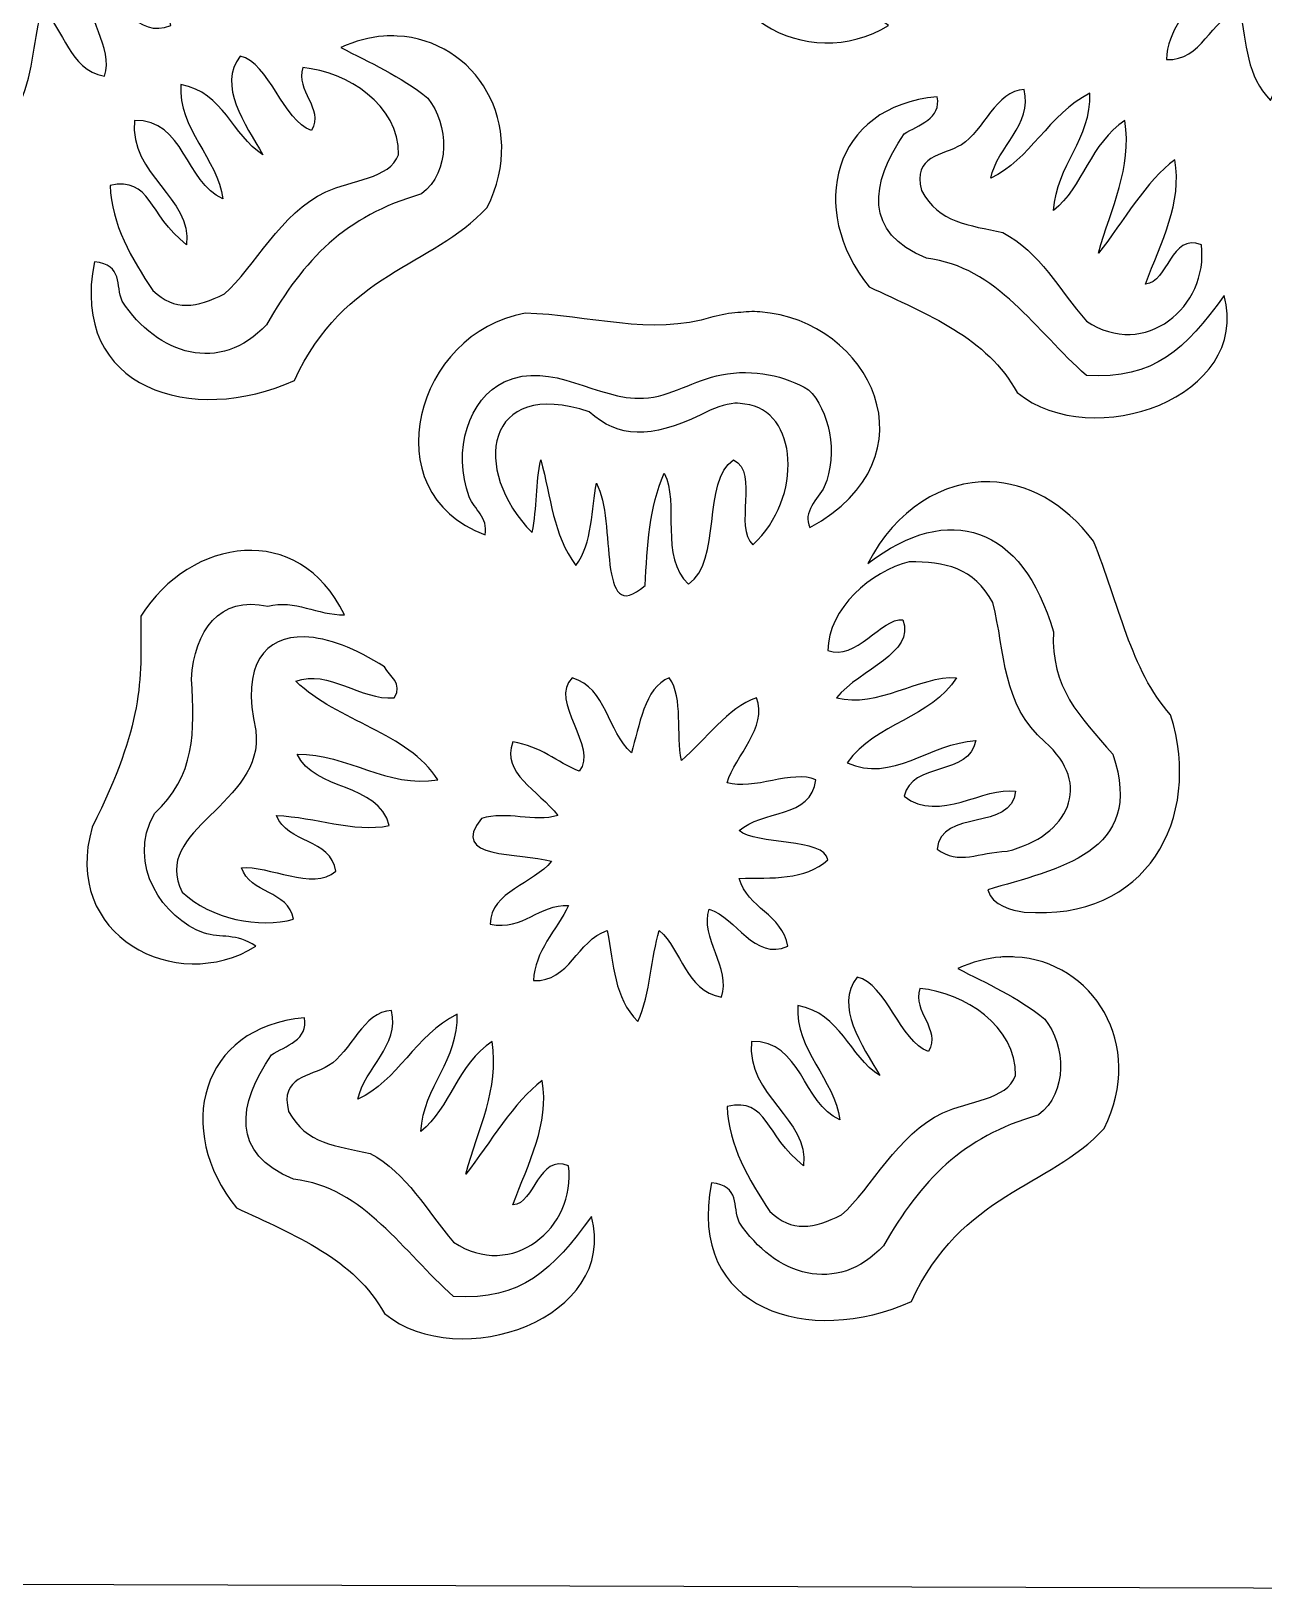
# Model space of a CAD drawing. Header units: centimetres. Extents: x 0.61 to 6.5, y -2.57 to 5.65.
# Drawn here: x 3.664 to 5.091, y -2.573 to -0.768 of the extents above; entities that cross this region are included whole.
import ezdxf

# ---------------------------------------------------------------- set-up
doc = ezdxf.new("R2010")
doc.units = ezdxf.units.CM
doc.header["$MEASUREMENT"] = 0
doc.layers.add('Layer 1', color=7, linetype='Continuous')

msp = doc.modelspace()

# ---------------------------------------------------------------- linework, layer by layer
at = {"layer": 'Layer 1', "color": 253}
for points, knots in [([(0.98792, 5.64961), (0.78502, 5.64961), (0.60758, 5.498), (0.60758, 5.29573), (0.60758, 5.29573), (0.60758, 5.29573), (0.61171, 5.29904), (0.61171, 5.29904), (0.61171, 5.29904), (0.61171, 5.29904), (0.61171, -2.19776), (0.61171, -2.19776), (0.61171, -2.19776), (0.61171, -2.19776), (0.61998, -2.19859), (0.61998, -2.19859), (0.61998, -2.19859), (0.62344, -2.39788), (0.78718, -2.55826), (0.98791, -2.55826), (0.98791, -2.55826), (0.98791, -2.55826), (6.13488, -2.57314), (6.13488, -2.57314), (6.13488, -2.57314), (6.3582, -2.55464), (6.46713, -2.41493), (6.50116, -2.20603), (6.50116, -2.20603), (6.50116, -2.20603), (6.50034, 5.27754), (6.50034, 5.27754), (6.50034, 5.27754), (6.48745, 5.50493), (6.34686, 5.61536), (6.13406, 5.64961), (6.13406, 5.64961), (6.13406, 5.64961), (0.98791, 5.64961), (0.98791, 5.64961), (0.98791, 5.64961), (0.98791, 5.64961), (0.98792, 5.64961), (0.98792, 5.64961)], [0, 0, 0, 0, 0.0833333, 0.0833333, 0.0833333, 0.0833333, 0.1666667, 0.1666667, 0.1666667, 0.1666667, 0.25, 0.25, 0.25, 0.25, 0.3333333, 0.3333333, 0.3333333, 0.3333333, 0.4166667, 0.4166667, 0.4166667, 0.4166667, 0.5, 0.5, 0.5, 0.5, 0.5833333, 0.5833333, 0.5833333, 0.5833333, 0.6666667, 0.6666667, 0.6666667, 0.6666667, 0.75, 0.75, 0.75, 0.75, 0.8333333, 0.8333333, 0.8333333, 0.8333333, 1, 1, 1, 1]), ([(4.64248, -0.30351), (4.68768, -0.30091), (4.7328, -0.32364), (4.75906, -0.37792), (4.75906, -0.37792), (4.72785, -0.37865), (4.7015, -0.35979), (4.67059, -0.368), (4.67059, -0.368), (4.61405, -0.35563), (4.58545, -0.39621), (4.58212, -0.45234), (4.58212, -0.45234), (4.58595, -0.51327), (4.58655, -0.56466), (4.53913, -0.60778), (4.53913, -0.60778), (4.50599, -0.66706), (4.55, -0.72983), (4.59618, -0.74586), (4.59618, -0.74586), (4.6163, -0.75286), (4.63416, -0.74558), (4.65654, -0.76157), (4.65654, -0.76157), (4.56393, -0.81884), (4.43043, -0.74887), (4.4672, -0.62349), (4.4672, -0.62349), (4.52717, -0.50271), (4.52387, -0.4573), (4.52342, -0.37958), (4.52342, -0.37958), (4.55202, -0.33402), (4.59729, -0.30611), (4.64248, -0.30351)], [0, 0, 0, 0, 0.1, 0.1, 0.1, 0.1, 0.2, 0.2, 0.2, 0.2, 0.3, 0.3, 0.3, 0.3, 0.4, 0.4, 0.4, 0.4, 0.5, 0.5, 0.5, 0.5, 0.6, 0.6, 0.6, 0.6, 0.7, 0.7, 0.7, 0.7, 0.8, 0.8, 0.8, 0.8, 1, 1, 1, 1]), ([(3.57588, -0.45068), (3.61592, -0.46272), (3.61691, -0.51332), (3.6445, -0.5375), (3.6445, -0.5375), (3.65375, -0.5075), (3.65919, -0.46214), (3.68832, -0.45068), (3.68832, -0.45068), (3.70503, -0.47471), (3.69583, -0.51605), (3.70238, -0.54659), (3.70238, -0.54659), (3.73051, -0.52217), (3.75574, -0.4859), (3.7892, -0.47383), (3.7892, -0.47383), (3.80243, -0.50887), (3.76491, -0.54034), (3.7553, -0.57222), (3.7553, -0.57222), (3.78501, -0.58177), (3.8318, -0.55681), (3.85783, -0.56891), (3.85783, -0.56891), (3.85369, -0.61339), (3.79467, -0.60381), (3.76936, -0.62761), (3.76936, -0.62761), (3.78776, -0.64442), (3.86878, -0.63596), (3.87189, -0.66151), (3.87189, -0.66151), (3.84548, -0.68555), (3.80717, -0.68204), (3.76936, -0.68301), (3.76936, -0.68301), (3.77905, -0.71814), (3.81888, -0.72349), (3.82558, -0.76156), (3.82558, -0.76156), (3.78613, -0.77834), (3.76638, -0.7286), (3.73463, -0.71857), (3.73463, -0.71857), (3.72319, -0.75114), (3.76063, -0.7871), (3.74869, -0.82027), (3.74869, -0.82027), (3.70664, -0.81218), (3.70345, -0.76649), (3.67676, -0.74338), (3.67676, -0.74338), (3.66727, -0.7734), (3.66666, -0.8162), (3.65196, -0.84839), (3.65196, -0.84839), (3.62397, -0.82057), (3.62432, -0.78359), (3.61641, -0.74338), (3.61641, -0.74338), (3.58155, -0.75462), (3.57269, -0.80301), (3.53125, -0.80126), (3.53125, -0.80126), (3.53186, -0.76765), (3.55838, -0.74208), (3.57176, -0.71444), (3.57176, -0.71444), (3.53707, -0.71247), (3.5204, -0.7435), (3.48081, -0.73594), (3.48081, -0.73594), (3.48213, -0.69754), (3.53133, -0.68921), (3.55191, -0.66318), (3.55191, -0.66318), (3.51497, -0.65279), (3.43194, -0.66114), (3.47088, -0.61357), (3.47088, -0.61357), (3.4997, -0.6047), (3.53193, -0.61823), (3.55935, -0.61026), (3.55935, -0.61026), (3.53668, -0.58064), (3.49328, -0.56138), (3.50726, -0.5251), (3.50726, -0.5251), (3.53932, -0.52984), (3.55803, -0.54845), (3.58415, -0.559), (3.58415, -0.559), (3.60668, -0.53118), (3.54813, -0.47788), (3.57588, -0.45069), (3.57588, -0.45069), (3.57588, -0.45069), (3.57588, -0.45068), (3.57588, -0.45068)], [0, 0, 0, 0, 0.0384615, 0.0384615, 0.0384615, 0.0384615, 0.0769231, 0.0769231, 0.0769231, 0.0769231, 0.1153846, 0.1153846, 0.1153846, 0.1153846, 0.1538462, 0.1538462, 0.1538462, 0.1538462, 0.1923077, 0.1923077, 0.1923077, 0.1923077, 0.2307692, 0.2307692, 0.2307692, 0.2307692, 0.2692308, 0.2692308, 0.2692308, 0.2692308, 0.3076923, 0.3076923, 0.3076923, 0.3076923, 0.3461538, 0.3461538, 0.3461538, 0.3461538, 0.3846154, 0.3846154, 0.3846154, 0.3846154, 0.4230769, 0.4230769, 0.4230769, 0.4230769, 0.4615385, 0.4615385, 0.4615385, 0.4615385, 0.5, 0.5, 0.5, 0.5, 0.5384615, 0.5384615, 0.5384615, 0.5384615, 0.5769231, 0.5769231, 0.5769231, 0.5769231, 0.6153846, 0.6153846, 0.6153846, 0.6153846, 0.6538462, 0.6538462, 0.6538462, 0.6538462, 0.6923077, 0.6923077, 0.6923077, 0.6923077, 0.7307692, 0.7307692, 0.7307692, 0.7307692, 0.7692308, 0.7692308, 0.7692308, 0.7692308, 0.8076923, 0.8076923, 0.8076923, 0.8076923, 0.8461538, 0.8461538, 0.8461538, 0.8461538, 0.8846154, 0.8846154, 0.8846154, 0.8846154, 0.9230769, 0.9230769, 0.9230769, 0.9230769, 1, 1, 1, 1]), ([(5.02282, -0.45068), (5.06286, -0.46272), (5.06385, -0.51332), (5.09145, -0.5375), (5.09145, -0.5375), (5.1007, -0.5075), (5.10613, -0.46214), (5.13527, -0.45068), (5.13527, -0.45068), (5.15198, -0.47471), (5.14278, -0.51605), (5.14932, -0.54659), (5.14932, -0.54659), (5.17745, -0.52217), (5.20269, -0.4859), (5.23614, -0.47383), (5.23614, -0.47383), (5.24938, -0.50887), (5.21185, -0.54034), (5.20224, -0.57222), (5.20224, -0.57222), (5.23196, -0.58177), (5.27874, -0.55681), (5.30477, -0.56891), (5.30477, -0.56891), (5.30063, -0.61339), (5.24162, -0.60381), (5.2163, -0.62761), (5.2163, -0.62761), (5.2347, -0.64442), (5.31572, -0.63596), (5.31883, -0.66151), (5.31883, -0.66151), (5.29242, -0.68555), (5.25411, -0.68204), (5.2163, -0.68301), (5.2163, -0.68301), (5.22599, -0.71814), (5.26582, -0.72349), (5.27252, -0.76156), (5.27252, -0.76156), (5.23307, -0.77834), (5.21332, -0.7286), (5.18157, -0.71857), (5.18157, -0.71857), (5.17013, -0.75114), (5.20757, -0.7871), (5.19562, -0.82027), (5.19562, -0.82027), (5.15358, -0.81218), (5.15038, -0.76649), (5.12369, -0.74338), (5.12369, -0.74338), (5.1142, -0.7734), (5.11359, -0.8162), (5.09889, -0.84839), (5.09889, -0.84839), (5.07089, -0.82057), (5.07125, -0.78359), (5.06334, -0.74338), (5.06334, -0.74338), (5.02848, -0.75462), (5.01963, -0.80301), (4.97818, -0.80126), (4.97818, -0.80126), (4.97879, -0.76765), (5.00531, -0.74208), (5.0187, -0.71444), (5.0187, -0.71444), (4.98401, -0.71247), (4.96734, -0.7435), (4.92775, -0.73594), (4.92775, -0.73594), (4.92907, -0.69754), (4.97828, -0.68921), (4.99886, -0.66318), (4.99886, -0.66318), (4.96192, -0.65279), (4.87888, -0.66114), (4.91783, -0.61357), (4.91783, -0.61357), (4.94665, -0.6047), (4.97888, -0.61823), (5.0063, -0.61026), (5.0063, -0.61026), (4.98363, -0.58064), (4.94023, -0.56138), (4.95421, -0.5251), (4.95421, -0.5251), (4.98627, -0.52984), (5.00498, -0.54845), (5.03111, -0.559), (5.03111, -0.559), (5.05364, -0.53118), (4.99509, -0.47788), (5.02284, -0.45069), (5.02284, -0.45069), (5.02284, -0.45069), (5.02282, -0.45068), (5.02282, -0.45068)], [0, 0, 0, 0, 0.0384615, 0.0384615, 0.0384615, 0.0384615, 0.0769231, 0.0769231, 0.0769231, 0.0769231, 0.1153846, 0.1153846, 0.1153846, 0.1153846, 0.1538462, 0.1538462, 0.1538462, 0.1538462, 0.1923077, 0.1923077, 0.1923077, 0.1923077, 0.2307692, 0.2307692, 0.2307692, 0.2307692, 0.2692308, 0.2692308, 0.2692308, 0.2692308, 0.3076923, 0.3076923, 0.3076923, 0.3076923, 0.3461538, 0.3461538, 0.3461538, 0.3461538, 0.3846154, 0.3846154, 0.3846154, 0.3846154, 0.4230769, 0.4230769, 0.4230769, 0.4230769, 0.4615385, 0.4615385, 0.4615385, 0.4615385, 0.5, 0.5, 0.5, 0.5, 0.5384615, 0.5384615, 0.5384615, 0.5384615, 0.5769231, 0.5769231, 0.5769231, 0.5769231, 0.6153846, 0.6153846, 0.6153846, 0.6153846, 0.6538462, 0.6538462, 0.6538462, 0.6538462, 0.6923077, 0.6923077, 0.6923077, 0.6923077, 0.7307692, 0.7307692, 0.7307692, 0.7307692, 0.7692308, 0.7692308, 0.7692308, 0.7692308, 0.8076923, 0.8076923, 0.8076923, 0.8076923, 0.8461538, 0.8461538, 0.8461538, 0.8461538, 0.8846154, 0.8846154, 0.8846154, 0.8846154, 0.9230769, 0.9230769, 0.9230769, 0.9230769, 1, 1, 1, 1]), ([(4.07197, -0.77397), (4.07729, -0.77356), (4.08249, -0.77373), (4.08768, -0.77397), (4.08768, -0.77397), (4.17768, -0.7781), (4.24022, -0.87528), (4.19186, -0.97241), (4.19186, -0.97241), (4.12679, -1.04166), (4.02709, -1.04668), (3.96862, -1.1725), (3.96862, -1.1725), (3.85177, -1.22575), (3.70743, -1.18312), (3.73711, -1.03525), (3.73711, -1.03525), (3.77102, -1.03858), (3.76137, -1.06291), (3.76936, -1.08073), (3.76936, -1.08073), (3.81007, -1.14305), (3.88259, -1.16587), (3.93638, -1.10802), (3.93638, -1.10802), (3.98, -1.0323), (4.02671, -0.98247), (4.1158, -0.95671), (4.1158, -0.95671), (4.14974, -0.93075), (4.14743, -0.87641), (4.12324, -0.84592), (4.12324, -0.84592), (4.09148, -0.82025), (4.05554, -0.8043), (4.02237, -0.78722), (4.02237, -0.78722), (4.03941, -0.77965), (4.05601, -0.77521), (4.07198, -0.77399), (4.07198, -0.77399), (4.07198, -0.77399), (4.07197, -0.77397), (4.07197, -0.77397)], [0, 0, 0, 0, 0.0833333, 0.0833333, 0.0833333, 0.0833333, 0.1666667, 0.1666667, 0.1666667, 0.1666667, 0.25, 0.25, 0.25, 0.25, 0.3333333, 0.3333333, 0.3333333, 0.3333333, 0.4166667, 0.4166667, 0.4166667, 0.4166667, 0.5, 0.5, 0.5, 0.5, 0.5833333, 0.5833333, 0.5833333, 0.5833333, 0.6666667, 0.6666667, 0.6666667, 0.6666667, 0.75, 0.75, 0.75, 0.75, 0.8333333, 0.8333333, 0.8333333, 0.8333333, 1, 1, 1, 1]), ([(3.90578, -0.79712), (3.93969, -0.80468), (3.95526, -0.87212), (3.98846, -0.88311), (3.98846, -0.88311), (4.00315, -0.8568), (3.96928, -0.83769), (3.97854, -0.81035), (3.97854, -0.81035), (4.02989, -0.81556), (4.08963, -0.85331), (4.08934, -0.91122), (4.08934, -0.91122), (4.07887, -0.93925), (4.03458, -0.94057), (4.005, -0.95421), (4.005, -0.95421), (3.95261, -0.97837), (3.92266, -1.04187), (3.88759, -1.07245), (3.88759, -1.07245), (3.85569, -1.08811), (3.8301, -1.09311), (3.80491, -1.06832), (3.80491, -1.06832), (3.77992, -1.03162), (3.75712, -0.9923), (3.7553, -0.94678), (3.7553, -0.94678), (3.80309, -0.9366), (3.79851, -0.98024), (3.84377, -1.01541), (3.84377, -1.01541), (3.85046, -0.96099), (3.77778, -0.93518), (3.78341, -0.87154), (3.78341, -0.87154), (3.84161, -0.87052), (3.84213, -0.94291), (3.88594, -0.96249), (3.88594, -0.96249), (3.87994, -0.91551), (3.83377, -0.88128), (3.83716, -0.8302), (3.83716, -0.8302), (3.8872, -0.83901), (3.89619, -0.88876), (3.93224, -0.91123), (3.93224, -0.91123), (3.9115, -0.87556), (3.87939, -0.83101), (3.90578, -0.79713), (3.90578, -0.79713), (3.90578, -0.79713), (3.90578, -0.79712), (3.90578, -0.79712)], [0, 0, 0, 0, 0.0666667, 0.0666667, 0.0666667, 0.0666667, 0.1333333, 0.1333333, 0.1333333, 0.1333333, 0.2, 0.2, 0.2, 0.2, 0.2666667, 0.2666667, 0.2666667, 0.2666667, 0.3333333, 0.3333333, 0.3333333, 0.3333333, 0.4, 0.4, 0.4, 0.4, 0.4666667, 0.4666667, 0.4666667, 0.4666667, 0.5333333, 0.5333333, 0.5333333, 0.5333333, 0.6, 0.6, 0.6, 0.6, 0.6666667, 0.6666667, 0.6666667, 0.6666667, 0.7333333, 0.7333333, 0.7333333, 0.7333333, 0.8, 0.8, 0.8, 0.8, 0.8666667, 0.8666667, 0.8666667, 0.8666667, 1, 1, 1, 1]), ([(4.71276, -0.84425), (4.71831, -0.86959), (4.69078, -0.8767), (4.67473, -0.88724), (4.67473, -0.88724), (4.63528, -0.94421), (4.62743, -1.00165), (4.70036, -1.03111), (4.70036, -1.03111), (4.7826, -1.04058), (4.82707, -1.11557), (4.88557, -1.16671), (4.88557, -1.16671), (4.96442, -1.1714), (5.0002, -1.13607), (5.04515, -1.07411), (5.04515, -1.07411), (5.07693, -1.19175), (4.89316, -1.2572), (4.80537, -1.18656), (4.80537, -1.18656), (4.77146, -1.12326), (4.70073, -1.09562), (4.63422, -1.06419), (4.63422, -1.06419), (4.56131, -0.97445), (4.59213, -0.85462), (4.71277, -0.84426), (4.71277, -0.84426), (4.71277, -0.84426), (4.71276, -0.84425), (4.71276, -0.84425)], [0, 0, 0, 0, 0.1111111, 0.1111111, 0.1111111, 0.1111111, 0.2222222, 0.2222222, 0.2222222, 0.2222222, 0.3333333, 0.3333333, 0.3333333, 0.3333333, 0.4444444, 0.4444444, 0.4444444, 0.4444444, 0.5555556, 0.5555556, 0.5555556, 0.5555556, 0.6666667, 0.6666667, 0.6666667, 0.6666667, 0.7777778, 0.7777778, 0.7777778, 0.7777778, 1, 1, 1, 1]), ([(4.81364, -0.83598), (4.82318, -0.87669), (4.78266, -0.90185), (4.77478, -0.93851), (4.77478, -0.93851), (4.8205, -0.91751), (4.84144, -0.86445), (4.88971, -0.84012), (4.88971, -0.84012), (4.89148, -0.89322), (4.85111, -0.92264), (4.84754, -0.97572), (4.84754, -0.97572), (4.88154, -0.94875), (4.89027, -0.89768), (4.93022, -0.87154), (4.93022, -0.87154), (4.93846, -0.92834), (4.91443, -0.97073), (4.89963, -1.02533), (4.89963, -1.02533), (4.92814, -0.98875), (4.95528, -0.94108), (4.9881, -0.91702), (4.9881, -0.91702), (4.99674, -0.96764), (4.97215, -1.01151), (4.9542, -1.06089), (4.9542, -1.06089), (4.97977, -1.05945), (4.98361, -1.00133), (5.01869, -1.01541), (5.01869, -1.01541), (5.02765, -1.0873), (4.95314, -1.14899), (4.88557, -1.10388), (4.88557, -1.10388), (4.85427, -1.06833), (4.83175, -1.0234), (4.78883, -1.00135), (4.78883, -1.00135), (4.74987, -0.99248), (4.71465, -0.99057), (4.69457, -0.95257), (4.69457, -0.95257), (4.68377, -0.91232), (4.7196, -0.91246), (4.74087, -0.89965), (4.74087, -0.89965), (4.76661, -0.88418), (4.78112, -0.83645), (4.81363, -0.83598), (4.81363, -0.83598), (4.81363, -0.83598), (4.81364, -0.83598), (4.81364, -0.83598)], [0, 0, 0, 0, 0.0666667, 0.0666667, 0.0666667, 0.0666667, 0.1333333, 0.1333333, 0.1333333, 0.1333333, 0.2, 0.2, 0.2, 0.2, 0.2666667, 0.2666667, 0.2666667, 0.2666667, 0.3333333, 0.3333333, 0.3333333, 0.3333333, 0.4, 0.4, 0.4, 0.4, 0.4666667, 0.4666667, 0.4666667, 0.4666667, 0.5333333, 0.5333333, 0.5333333, 0.5333333, 0.6, 0.6, 0.6, 0.6, 0.6666667, 0.6666667, 0.6666667, 0.6666667, 0.7333333, 0.7333333, 0.7333333, 0.7333333, 0.8, 0.8, 0.8, 0.8, 0.8666667, 0.8666667, 0.8666667, 0.8666667, 1, 1, 1, 1]), ([(4.50771, -1.09312), (4.6354, -1.10297), (4.71447, -1.26071), (4.56559, -1.34282), (4.56559, -1.34282), (4.55632, -1.32471), (4.575, -1.30972), (4.58213, -1.29569), (4.58213, -1.29569), (4.59877, -1.25642), (4.58761, -1.20575), (4.56394, -1.18324), (4.56394, -1.18324), (4.53704, -1.16738), (4.50099, -1.15863), (4.46307, -1.16588), (4.46307, -1.16588), (4.43144, -1.17193), (4.40404, -1.19154), (4.37294, -1.19317), (4.37294, -1.19317), (4.31942, -1.19597), (4.26686, -1.14853), (4.21171, -1.17415), (4.21171, -1.17415), (4.17119, -1.19303), (4.15095, -1.25409), (4.17119, -1.30727), (4.17119, -1.30727), (4.17665, -1.32157), (4.19347, -1.33093), (4.18938, -1.35109), (4.18938, -1.35109), (4.05684, -1.3016), (4.10993, -1.11633), (4.23568, -1.09477), (4.23568, -1.09477), (4.30892, -1.09632), (4.38131, -1.12173), (4.45314, -1.0989), (4.45314, -1.0989), (4.46294, -1.09642), (4.47259, -1.0947), (4.48208, -1.09394), (4.48208, -1.09394), (4.49098, -1.09322), (4.4992, -1.09246), (4.50771, -1.09311), (4.50771, -1.09311), (4.50771, -1.09311), (4.50771, -1.09312), (4.50771, -1.09312)], [0, 0, 0, 0, 0.0714286, 0.0714286, 0.0714286, 0.0714286, 0.1428571, 0.1428571, 0.1428571, 0.1428571, 0.2142857, 0.2142857, 0.2142857, 0.2142857, 0.2857143, 0.2857143, 0.2857143, 0.2857143, 0.3571429, 0.3571429, 0.3571429, 0.3571429, 0.4285714, 0.4285714, 0.4285714, 0.4285714, 0.5, 0.5, 0.5, 0.5, 0.5714286, 0.5714286, 0.5714286, 0.5714286, 0.6428571, 0.6428571, 0.6428571, 0.6428571, 0.7142857, 0.7142857, 0.7142857, 0.7142857, 0.7857143, 0.7857143, 0.7857143, 0.7857143, 0.8571429, 0.8571429, 0.8571429, 0.8571429, 1, 1, 1, 1]), ([(4.47877, -1.19895), (4.48269, -1.19866), (4.4868, -1.19937), (4.49035, -1.19978), (4.49035, -1.19978), (4.5518, -1.20676), (4.55853, -1.30818), (4.49945, -1.36266), (4.49945, -1.36266), (4.47673, -1.34203), (4.50734, -1.28029), (4.47712, -1.26427), (4.47712, -1.26427), (4.44005, -1.28863), (4.46396, -1.38216), (4.42503, -1.40814), (4.42503, -1.40814), (4.39089, -1.37793), (4.41448, -1.31315), (4.39692, -1.27998), (4.39692, -1.27998), (4.37913, -1.31912), (4.37735, -1.3641), (4.37459, -1.40979), (4.37459, -1.40979), (4.31744, -1.46035), (4.34231, -1.33437), (4.31837, -1.29155), (4.31837, -1.29155), (4.31217, -1.32033), (4.31434, -1.36117), (4.29439, -1.38663), (4.29439, -1.38663), (4.2678, -1.35075), (4.26615, -1.30853), (4.25387, -1.26426), (4.25387, -1.26426), (4.24782, -1.29097), (4.24999, -1.31969), (4.24395, -1.3486), (4.24395, -1.3486), (4.1724, -1.27619), (4.1891, -1.16825), (4.3101, -1.20887), (4.3101, -1.20887), (4.34411, -1.23942), (4.38069, -1.24027), (4.43908, -1.21218), (4.43908, -1.21218), (4.45393, -1.20457), (4.467, -1.19983), (4.47877, -1.19895)], [0, 0, 0, 0, 0.0714286, 0.0714286, 0.0714286, 0.0714286, 0.1428571, 0.1428571, 0.1428571, 0.1428571, 0.2142857, 0.2142857, 0.2142857, 0.2142857, 0.2857143, 0.2857143, 0.2857143, 0.2857143, 0.3571429, 0.3571429, 0.3571429, 0.3571429, 0.4285714, 0.4285714, 0.4285714, 0.4285714, 0.5, 0.5, 0.5, 0.5, 0.5714286, 0.5714286, 0.5714286, 0.5714286, 0.6428571, 0.6428571, 0.6428571, 0.6428571, 0.7142857, 0.7142857, 0.7142857, 0.7142857, 0.7857143, 0.7857143, 0.7857143, 0.7857143, 0.8571429, 0.8571429, 0.8571429, 0.8571429, 1, 1, 1, 1]), ([(4.77395, -1.2899), (4.81646, -1.29108), (4.85951, -1.31329), (4.89384, -1.35853), (4.89384, -1.35853), (4.92302, -1.42954), (4.93683, -1.50815), (4.98314, -1.55945), (4.98314, -1.55945), (5.02073, -1.68029), (4.95489, -1.7991), (4.81364, -1.78765), (4.81364, -1.78765), (4.79918, -1.78531), (4.7767, -1.78093), (4.77147, -1.76202), (4.77147, -1.76202), (4.85109, -1.73743), (4.95519, -1.72082), (4.91617, -1.60492), (4.91617, -1.60492), (4.87779, -1.56118), (4.84407, -1.52781), (4.84754, -1.46353), (4.84754, -1.46353), (4.81124, -1.33986), (4.72735, -1.31255), (4.63257, -1.38415), (4.63257, -1.38415), (4.66555, -1.32152), (4.7193, -1.28837), (4.77396, -1.28989), (4.77396, -1.28989), (4.77396, -1.28989), (4.77395, -1.2899), (4.77395, -1.2899)], [0, 0, 0, 0, 0.1, 0.1, 0.1, 0.1, 0.2, 0.2, 0.2, 0.2, 0.3, 0.3, 0.3, 0.3, 0.4, 0.4, 0.4, 0.4, 0.5, 0.5, 0.5, 0.5, 0.6, 0.6, 0.6, 0.6, 0.7, 0.7, 0.7, 0.7, 0.8, 0.8, 0.8, 0.8, 1, 1, 1, 1]), ([(3.91074, -1.36928), (3.95593, -1.36668), (4.00023, -1.38941), (4.0265, -1.44369), (4.0265, -1.44369), (3.99528, -1.44442), (3.96893, -1.42556), (3.93803, -1.43377), (3.93803, -1.43377), (3.88149, -1.4214), (3.85289, -1.46198), (3.84956, -1.51811), (3.84956, -1.51811), (3.85339, -1.57904), (3.85399, -1.63043), (3.80657, -1.67355), (3.80657, -1.67355), (3.77343, -1.73283), (3.81745, -1.7956), (3.86362, -1.81163), (3.86362, -1.81163), (3.88374, -1.81863), (3.9016, -1.81135), (3.92398, -1.82734), (3.92398, -1.82734), (3.83137, -1.88461), (3.69787, -1.81464), (3.73464, -1.68926), (3.73464, -1.68926), (3.79461, -1.56848), (3.79131, -1.52307), (3.79086, -1.44535), (3.79086, -1.44535), (3.81946, -1.39979), (3.86555, -1.37188), (3.91075, -1.36928), (3.91075, -1.36928), (3.91075, -1.36928), (3.91074, -1.36928), (3.91074, -1.36928)], [0, 0, 0, 0, 0.0909091, 0.0909091, 0.0909091, 0.0909091, 0.1818182, 0.1818182, 0.1818182, 0.1818182, 0.2727273, 0.2727273, 0.2727273, 0.2727273, 0.3636364, 0.3636364, 0.3636364, 0.3636364, 0.4545455, 0.4545455, 0.4545455, 0.4545455, 0.5454545, 0.5454545, 0.5454545, 0.5454545, 0.6363636, 0.6363636, 0.6363636, 0.6363636, 0.7272727, 0.7272727, 0.7272727, 0.7272727, 0.8181818, 0.8181818, 0.8181818, 0.8181818, 1, 1, 1, 1]), ([(4.68052, -1.38251), (4.72162, -1.38203), (4.75535, -1.38897), (4.77726, -1.42964), (4.77726, -1.42964), (4.79214, -1.48786), (4.78729, -1.54741), (4.83762, -1.59087), (4.83762, -1.59087), (4.89334, -1.63959), (4.86573, -1.69931), (4.7938, -1.71737), (4.7938, -1.71737), (4.76056, -1.71839), (4.7382, -1.73374), (4.71277, -1.71489), (4.71277, -1.71489), (4.71747, -1.66765), (4.79884, -1.69499), (4.80372, -1.64792), (4.80372, -1.64792), (4.76711, -1.64167), (4.71557, -1.68538), (4.67474, -1.65371), (4.67474, -1.65371), (4.68317, -1.61341), (4.75051, -1.63101), (4.75742, -1.58922), (4.75742, -1.58922), (4.70553, -1.59193), (4.6599, -1.6391), (4.60859, -1.61485), (4.60859, -1.61485), (4.6418, -1.56864), (4.7061, -1.56325), (4.73509, -1.51646), (4.73509, -1.51646), (4.69294, -1.51363), (4.64373, -1.55251), (4.59618, -1.53961), (4.59618, -1.53961), (4.62426, -1.50602), (4.68745, -1.48862), (4.67307, -1.44949), (4.67307, -1.44949), (4.64856, -1.44678), (4.61847, -1.49776), (4.58625, -1.48504), (4.58625, -1.48504), (4.58691, -1.43626), (4.63659, -1.39321), (4.68051, -1.38251), (4.68051, -1.38251), (4.68051, -1.38251), (4.68052, -1.38251), (4.68052, -1.38251)], [0, 0, 0, 0, 0.0666667, 0.0666667, 0.0666667, 0.0666667, 0.1333333, 0.1333333, 0.1333333, 0.1333333, 0.2, 0.2, 0.2, 0.2, 0.2666667, 0.2666667, 0.2666667, 0.2666667, 0.3333333, 0.3333333, 0.3333333, 0.3333333, 0.4, 0.4, 0.4, 0.4, 0.4666667, 0.4666667, 0.4666667, 0.4666667, 0.5333333, 0.5333333, 0.5333333, 0.5333333, 0.6, 0.6, 0.6, 0.6, 0.6666667, 0.6666667, 0.6666667, 0.6666667, 0.7333333, 0.7333333, 0.7333333, 0.7333333, 0.8, 0.8, 0.8, 0.8, 0.8666667, 0.8666667, 0.8666667, 0.8666667, 1, 1, 1, 1]), ([(3.9802, -1.46933), (4.00727, -1.46997), (4.04011, -1.48272), (4.0728, -1.50406), (4.0728, -1.50406), (4.07909, -1.51525), (4.09474, -1.52315), (4.08437, -1.53961), (4.08437, -1.53961), (4.04483, -1.54312), (4.00856, -1.50609), (3.97027, -1.52059), (3.97027, -1.52059), (4.01942, -1.56793), (4.09964, -1.57961), (4.13481, -1.63469), (4.13481, -1.63469), (4.0758, -1.64465), (4.03091, -1.60455), (3.97192, -1.60492), (3.97192, -1.60492), (3.99145, -1.64816), (4.06607, -1.63751), (4.07858, -1.6876), (4.07858, -1.6876), (4.03612, -1.69606), (3.99371, -1.67766), (3.94794, -1.67602), (3.94794, -1.67602), (3.95992, -1.70825), (4.01091, -1.7021), (4.01657, -1.74051), (4.01657, -1.74051), (3.99014, -1.76337), (3.93838, -1.73334), (3.90743, -1.73638), (3.90743, -1.73638), (3.91689, -1.76649), (3.96173, -1.76247), (3.96779, -1.79591), (3.96779, -1.79591), (3.92823, -1.80696), (3.87214, -1.79604), (3.83881, -1.76449), (3.83881, -1.76449), (3.80076, -1.69194), (3.93487, -1.66325), (3.92397, -1.57763), (3.92397, -1.57763), (3.90638, -1.5002), (3.93508, -1.46825), (3.98019, -1.46932), (3.98019, -1.46932), (3.98019, -1.46932), (3.9802, -1.46933), (3.9802, -1.46933)], [0, 0, 0, 0, 0.0666667, 0.0666667, 0.0666667, 0.0666667, 0.1333333, 0.1333333, 0.1333333, 0.1333333, 0.2, 0.2, 0.2, 0.2, 0.2666667, 0.2666667, 0.2666667, 0.2666667, 0.3333333, 0.3333333, 0.3333333, 0.3333333, 0.4, 0.4, 0.4, 0.4, 0.4666667, 0.4666667, 0.4666667, 0.4666667, 0.5333333, 0.5333333, 0.5333333, 0.5333333, 0.6, 0.6, 0.6, 0.6, 0.6666667, 0.6666667, 0.6666667, 0.6666667, 0.7333333, 0.7333333, 0.7333333, 0.7333333, 0.8, 0.8, 0.8, 0.8, 0.8666667, 0.8666667, 0.8666667, 0.8666667, 1, 1, 1, 1]), ([(4.29026, -1.51645), (4.3303, -1.52849), (4.33129, -1.57909), (4.35888, -1.60327), (4.35888, -1.60327), (4.36813, -1.57327), (4.37357, -1.52791), (4.4027, -1.51645), (4.4027, -1.51645), (4.41941, -1.54048), (4.41021, -1.58182), (4.41676, -1.61236), (4.41676, -1.61236), (4.44489, -1.58794), (4.47012, -1.55167), (4.50358, -1.5396), (4.50358, -1.5396), (4.51681, -1.57464), (4.47929, -1.60611), (4.46968, -1.63799), (4.46968, -1.63799), (4.49939, -1.64754), (4.54618, -1.62258), (4.57221, -1.63468), (4.57221, -1.63468), (4.56807, -1.67916), (4.50905, -1.66959), (4.48374, -1.69338), (4.48374, -1.69338), (4.50214, -1.71019), (4.58316, -1.70173), (4.58627, -1.72728), (4.58627, -1.72728), (4.55986, -1.75132), (4.52155, -1.74781), (4.48374, -1.74878), (4.48374, -1.74878), (4.49343, -1.78391), (4.53326, -1.78926), (4.53996, -1.82733), (4.53996, -1.82733), (4.50051, -1.84411), (4.48076, -1.79437), (4.44901, -1.78434), (4.44901, -1.78434), (4.43757, -1.81691), (4.47501, -1.85287), (4.46307, -1.88604), (4.46307, -1.88604), (4.42102, -1.87795), (4.41783, -1.83226), (4.39114, -1.80915), (4.39114, -1.80915), (4.38165, -1.83917), (4.38104, -1.88197), (4.36634, -1.91416), (4.36634, -1.91416), (4.33835, -1.88634), (4.3387, -1.84936), (4.33079, -1.80915), (4.33079, -1.80915), (4.29593, -1.82039), (4.28707, -1.86878), (4.24563, -1.86703), (4.24563, -1.86703), (4.24624, -1.83342), (4.27276, -1.80785), (4.28614, -1.78021), (4.28614, -1.78021), (4.25145, -1.77824), (4.23478, -1.80927), (4.19519, -1.80171), (4.19519, -1.80171), (4.19651, -1.76331), (4.24571, -1.75498), (4.26629, -1.72895), (4.26629, -1.72895), (4.22935, -1.71856), (4.14632, -1.72691), (4.18526, -1.67934), (4.18526, -1.67934), (4.21408, -1.67047), (4.24631, -1.684), (4.27373, -1.67603), (4.27373, -1.67603), (4.25106, -1.64641), (4.20766, -1.62715), (4.22164, -1.59087), (4.22164, -1.59087), (4.2537, -1.59561), (4.27241, -1.61422), (4.29853, -1.62477), (4.29853, -1.62477), (4.32106, -1.59695), (4.26251, -1.54365), (4.29026, -1.51646), (4.29026, -1.51646), (4.29026, -1.51646), (4.29026, -1.51645), (4.29026, -1.51645)], [0, 0, 0, 0, 0.0384615, 0.0384615, 0.0384615, 0.0384615, 0.0769231, 0.0769231, 0.0769231, 0.0769231, 0.1153846, 0.1153846, 0.1153846, 0.1153846, 0.1538462, 0.1538462, 0.1538462, 0.1538462, 0.1923077, 0.1923077, 0.1923077, 0.1923077, 0.2307692, 0.2307692, 0.2307692, 0.2307692, 0.2692308, 0.2692308, 0.2692308, 0.2692308, 0.3076923, 0.3076923, 0.3076923, 0.3076923, 0.3461538, 0.3461538, 0.3461538, 0.3461538, 0.3846154, 0.3846154, 0.3846154, 0.3846154, 0.4230769, 0.4230769, 0.4230769, 0.4230769, 0.4615385, 0.4615385, 0.4615385, 0.4615385, 0.5, 0.5, 0.5, 0.5, 0.5384615, 0.5384615, 0.5384615, 0.5384615, 0.5769231, 0.5769231, 0.5769231, 0.5769231, 0.6153846, 0.6153846, 0.6153846, 0.6153846, 0.6538462, 0.6538462, 0.6538462, 0.6538462, 0.6923077, 0.6923077, 0.6923077, 0.6923077, 0.7307692, 0.7307692, 0.7307692, 0.7307692, 0.7692308, 0.7692308, 0.7692308, 0.7692308, 0.8076923, 0.8076923, 0.8076923, 0.8076923, 0.8461538, 0.8461538, 0.8461538, 0.8461538, 0.8846154, 0.8846154, 0.8846154, 0.8846154, 0.9230769, 0.9230769, 0.9230769, 0.9230769, 1, 1, 1, 1]), ([(4.78635, -1.83974), (4.79175, -1.83933), (4.7977, -1.8395), (4.80289, -1.83974), (4.80289, -1.83974), (4.89289, -1.84387), (4.9546, -1.94105), (4.90624, -2.03818), (4.90624, -2.03818), (4.84117, -2.10743), (4.74147, -2.11245), (4.683, -2.23827), (4.683, -2.23827), (4.56615, -2.29152), (4.42181, -2.24889), (4.45149, -2.10102), (4.45149, -2.10102), (4.4854, -2.10435), (4.47575, -2.12868), (4.48374, -2.1465), (4.48374, -2.1465), (4.52445, -2.20882), (4.59697, -2.23164), (4.65076, -2.17379), (4.65076, -2.17379), (4.69438, -2.09807), (4.74109, -2.04824), (4.83018, -2.02248), (4.83018, -2.02248), (4.86412, -1.99652), (4.86181, -1.94218), (4.83762, -1.91169), (4.83762, -1.91169), (4.80586, -1.88602), (4.76992, -1.87007), (4.73675, -1.85299), (4.73675, -1.85299), (4.75379, -1.84542), (4.77016, -1.84098), (4.78636, -1.83976), (4.78636, -1.83976), (4.78636, -1.83976), (4.78635, -1.83974), (4.78635, -1.83974)], [0, 0, 0, 0, 0.0833333, 0.0833333, 0.0833333, 0.0833333, 0.1666667, 0.1666667, 0.1666667, 0.1666667, 0.25, 0.25, 0.25, 0.25, 0.3333333, 0.3333333, 0.3333333, 0.3333333, 0.4166667, 0.4166667, 0.4166667, 0.4166667, 0.5, 0.5, 0.5, 0.5, 0.5833333, 0.5833333, 0.5833333, 0.5833333, 0.6666667, 0.6666667, 0.6666667, 0.6666667, 0.75, 0.75, 0.75, 0.75, 0.8333333, 0.8333333, 0.8333333, 0.8333333, 1, 1, 1, 1]), ([(4.62016, -1.86289), (4.65407, -1.87045), (4.66964, -1.93789), (4.70284, -1.94888), (4.70284, -1.94888), (4.71753, -1.92257), (4.68366, -1.90346), (4.69292, -1.87612), (4.69292, -1.87612), (4.74427, -1.88133), (4.80401, -1.91908), (4.80372, -1.97699), (4.80372, -1.97699), (4.79325, -2.00502), (4.74896, -2.00634), (4.71938, -2.01998), (4.71938, -2.01998), (4.66699, -2.04414), (4.63704, -2.10764), (4.60197, -2.13822), (4.60197, -2.13822), (4.57007, -2.15388), (4.54448, -2.15888), (4.51929, -2.13409), (4.51929, -2.13409), (4.4943, -2.09739), (4.4715, -2.05807), (4.46968, -2.01255), (4.46968, -2.01255), (4.51747, -2.00237), (4.51289, -2.04601), (4.55815, -2.08118), (4.55815, -2.08118), (4.56484, -2.02676), (4.49216, -2.00095), (4.49779, -1.93731), (4.49779, -1.93731), (4.55599, -1.93629), (4.55651, -2.00868), (4.60032, -2.02826), (4.60032, -2.02826), (4.59432, -1.98128), (4.54815, -1.94705), (4.55154, -1.89597), (4.55154, -1.89597), (4.60158, -1.90478), (4.61057, -1.95453), (4.64662, -1.977), (4.64662, -1.977), (4.62588, -1.94133), (4.59377, -1.89678), (4.62016, -1.8629), (4.62016, -1.8629), (4.62016, -1.8629), (4.62016, -1.86289), (4.62016, -1.86289)], [0, 0, 0, 0, 0.0666667, 0.0666667, 0.0666667, 0.0666667, 0.1333333, 0.1333333, 0.1333333, 0.1333333, 0.2, 0.2, 0.2, 0.2, 0.2666667, 0.2666667, 0.2666667, 0.2666667, 0.3333333, 0.3333333, 0.3333333, 0.3333333, 0.4, 0.4, 0.4, 0.4, 0.4666667, 0.4666667, 0.4666667, 0.4666667, 0.5333333, 0.5333333, 0.5333333, 0.5333333, 0.6, 0.6, 0.6, 0.6, 0.6666667, 0.6666667, 0.6666667, 0.6666667, 0.7333333, 0.7333333, 0.7333333, 0.7333333, 0.8, 0.8, 0.8, 0.8, 0.8666667, 0.8666667, 0.8666667, 0.8666667, 1, 1, 1, 1]), ([(3.9802, -1.91002), (3.98575, -1.93536), (3.95822, -1.94247), (3.94216, -1.95301), (3.94216, -1.95301), (3.90271, -2.00998), (3.89487, -2.06742), (3.96779, -2.09688), (3.96779, -2.09688), (4.05003, -2.10635), (4.0945, -2.18134), (4.153, -2.23248), (4.153, -2.23248), (4.23185, -2.23717), (4.26763, -2.20184), (4.31258, -2.13988), (4.31258, -2.13988), (4.34436, -2.25752), (4.16059, -2.32297), (4.0728, -2.25233), (4.0728, -2.25233), (4.03889, -2.18903), (3.96816, -2.16139), (3.90165, -2.12996), (3.90165, -2.12996), (3.82874, -2.04022), (3.85956, -1.92039), (3.9802, -1.91003), (3.9802, -1.91003), (3.9802, -1.91003), (3.9802, -1.91002), (3.9802, -1.91002)], [0, 0, 0, 0, 0.1111111, 0.1111111, 0.1111111, 0.1111111, 0.2222222, 0.2222222, 0.2222222, 0.2222222, 0.3333333, 0.3333333, 0.3333333, 0.3333333, 0.4444444, 0.4444444, 0.4444444, 0.4444444, 0.5555556, 0.5555556, 0.5555556, 0.5555556, 0.6666667, 0.6666667, 0.6666667, 0.6666667, 0.7777778, 0.7777778, 0.7777778, 0.7777778, 1, 1, 1, 1]), ([(4.08107, -1.90175), (4.09062, -1.94246), (4.0501, -1.96762), (4.04221, -2.00428), (4.04221, -2.00428), (4.08793, -1.98328), (4.10887, -1.93022), (4.15714, -1.90589), (4.15714, -1.90589), (4.15891, -1.95899), (4.11854, -1.98841), (4.11497, -2.04149), (4.11497, -2.04149), (4.14897, -2.01452), (4.1577, -1.96345), (4.19765, -1.93731), (4.19765, -1.93731), (4.20589, -1.99411), (4.18186, -2.0365), (4.16706, -2.0911), (4.16706, -2.0911), (4.19557, -2.05452), (4.22271, -2.00685), (4.25553, -1.98279), (4.25553, -1.98279), (4.26417, -2.03341), (4.23958, -2.07728), (4.22163, -2.12666), (4.22163, -2.12666), (4.24719, -2.12522), (4.25104, -2.0671), (4.28612, -2.08118), (4.28612, -2.08118), (4.29508, -2.15307), (4.22057, -2.21476), (4.153, -2.16965), (4.153, -2.16965), (4.1217, -2.1341), (4.09918, -2.08917), (4.05626, -2.06712), (4.05626, -2.06712), (4.01729, -2.05825), (3.98208, -2.05634), (3.962, -2.01834), (3.962, -2.01834), (3.9512, -1.97809), (3.98703, -1.97823), (4.0083, -1.96542), (4.0083, -1.96542), (4.03404, -1.94995), (4.04855, -1.90222), (4.08106, -1.90175), (4.08106, -1.90175), (4.08106, -1.90175), (4.08107, -1.90175), (4.08107, -1.90175)], [0, 0, 0, 0, 0.0666667, 0.0666667, 0.0666667, 0.0666667, 0.1333333, 0.1333333, 0.1333333, 0.1333333, 0.2, 0.2, 0.2, 0.2, 0.2666667, 0.2666667, 0.2666667, 0.2666667, 0.3333333, 0.3333333, 0.3333333, 0.3333333, 0.4, 0.4, 0.4, 0.4, 0.4666667, 0.4666667, 0.4666667, 0.4666667, 0.5333333, 0.5333333, 0.5333333, 0.5333333, 0.6, 0.6, 0.6, 0.6, 0.6666667, 0.6666667, 0.6666667, 0.6666667, 0.7333333, 0.7333333, 0.7333333, 0.7333333, 0.8, 0.8, 0.8, 0.8, 0.8666667, 0.8666667, 0.8666667, 0.8666667, 1, 1, 1, 1])]:
    msp.add_open_spline(points, degree=3, knots=knots, dxfattribs=at)

doc.saveas('drawing.dxf')
